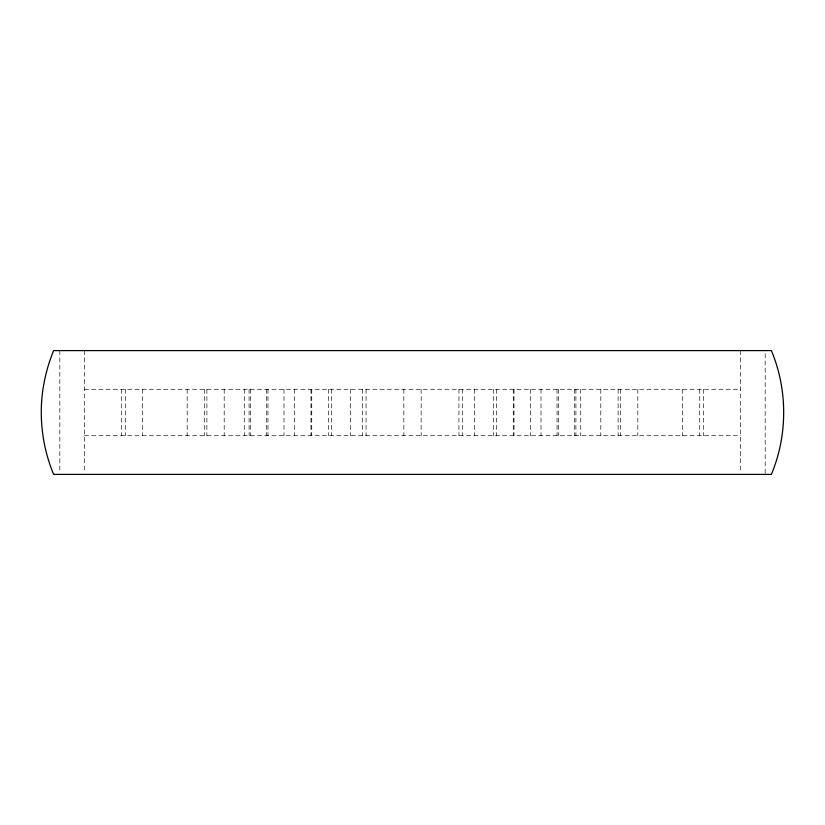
<?xml version="1.0" encoding="UTF-8"?>
<svg xmlns="http://www.w3.org/2000/svg" width="825" height="825" viewBox="0 0 825 825"><rect width="100%" height="100%" fill="white"/><g stroke="black" fill="none" stroke-linecap="round" stroke-linejoin="round"><path stroke-width="0.62" stroke-dasharray="4.12 3.09" d="M59.823 350.604L59.823 473.158M765.177 473.158L765.177 350.604M84.439 389.287L740.561 389.287M84.439 435.713L740.561 435.713M740.561 350.604L740.561 473.148M703.643 389.287L703.673 435.713M699.713 389.287L699.713 435.713M682.378 389.287L682.378 435.713M637.818 389.287L637.818 435.713M620.482 389.287L620.482 435.713M618.121 389.287L618.121 435.713M600.806 389.287L600.806 435.713M580.707 389.287L580.738 435.713M575.912 389.287L575.912 435.713M574.355 389.287L574.355 435.713M558.587 389.287L558.587 435.713M557.03 389.287L557.03 435.713M541.014 389.287L541.014 435.713M530.588 389.287L530.588 435.713M514.016 389.287L514.016 435.713M513.263 389.287L513.263 435.713M496.681 389.287L496.681 435.713M493.628 389.287L493.628 435.713M474.396 389.287L474.396 435.713M462.681 389.287L462.681 435.713M458.948 389.287L458.927 435.713M421.162 389.287L421.162 435.713M403.838 389.287L403.838 435.713M366.073 389.287L366.052 435.713M362.319 389.287L362.319 435.713M350.604 389.287L350.604 435.713M331.372 389.287L331.372 435.713M328.319 389.287L328.319 435.713M311.737 389.287L311.737 435.713M310.984 389.287L310.984 435.713M294.412 389.287L294.412 435.713M283.986 389.287L283.986 435.713M267.97 389.287L267.97 435.713M266.413 389.287L266.413 435.713M250.645 389.287L250.645 435.713M249.088 389.287L249.088 435.713M244.262 389.287L244.293 435.713M224.194 389.287L224.194 435.713M206.879 389.287L206.879 435.713M204.517 389.287L204.517 435.713M187.182 389.287L187.182 435.713M142.622 389.287L142.622 435.713M125.287 389.287L125.287 435.713M121.358 389.287L121.327 435.713M84.439 350.604L84.439 473.148"/><path stroke-width="1.24" d="M41.601 401.919C40.033 426.587 44.168 451.564 53.625 474.396L771.375 474.396C787.772 435.27 787.772 389.73 771.375 350.604L53.625 350.604C46.901 366.929 42.828 384.306 41.601 401.919"/></g></svg>
